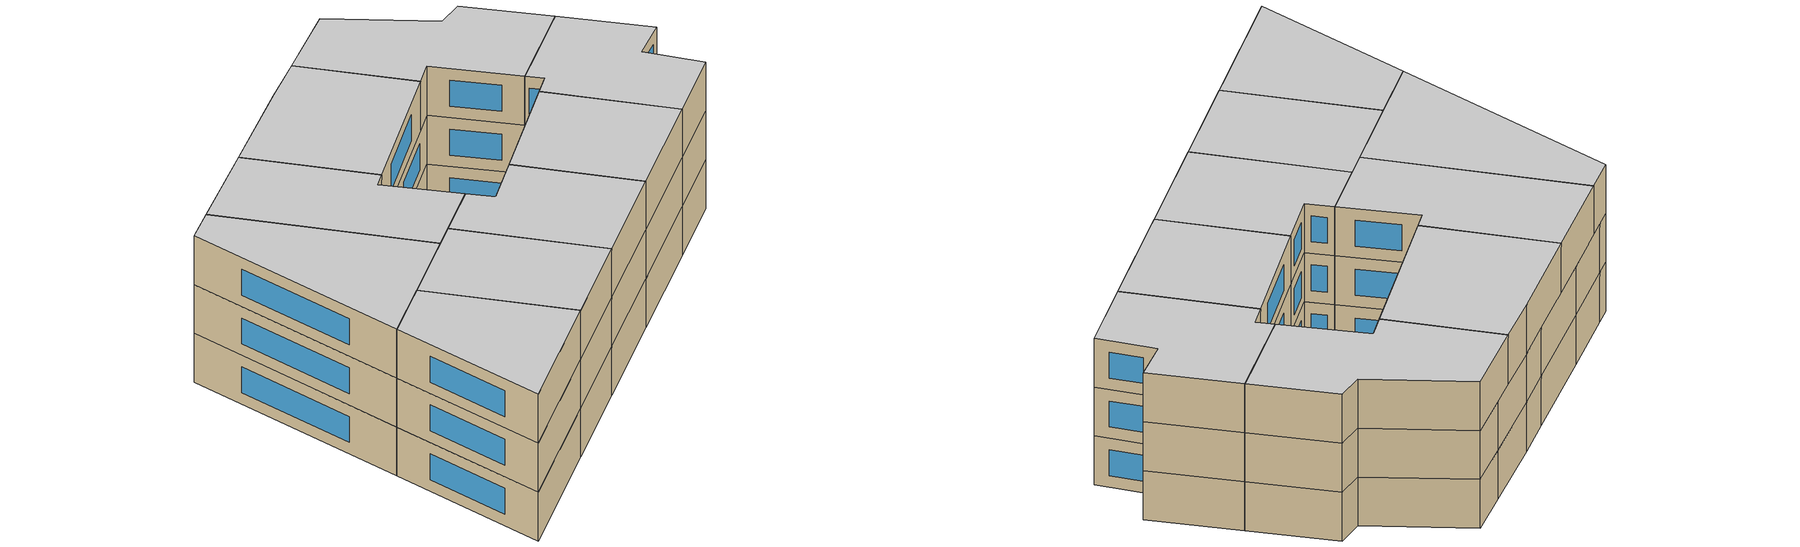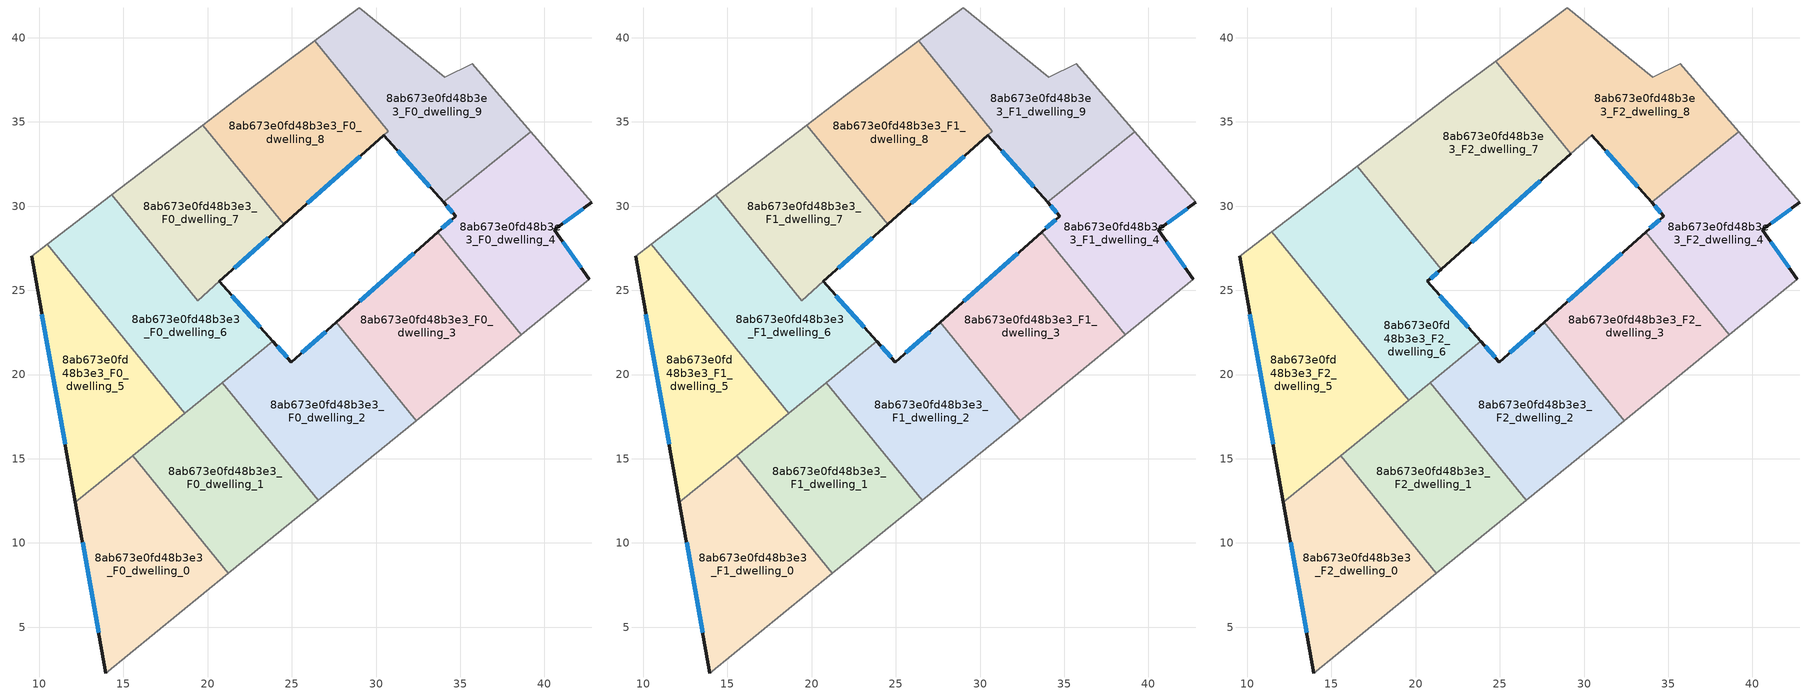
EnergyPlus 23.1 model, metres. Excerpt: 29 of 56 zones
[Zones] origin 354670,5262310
8ab673e0fd48b3e3_F0_dwelling_0
 floor ground (EU_floor_Construction): 15.54,15.18 21.23,8.2 13.96,2.28 12.15,12.43 z0
 wall outside (EU_wall_Construction): 12.15,12.43 13.96,2.28 z0:3
 wall to 8ab673e0fd48b3e3_F0_dwelling_1 (EU_wall_Construction): 21.23,8.2 15.54,15.18 z0:3
 wall adiabatic (EU_wall_Construction): 13.96,2.28 21.23,8.2 z0:3
 wall to 8ab673e0fd48b3e3_F0_dwelling_5 (EU_wall_Construction): 15.54,15.18 12.15,12.43 z0:3
 window (EU_Window_Construction): 12.58,10.04 13.53,4.66 z0.7:2.3
8ab673e0fd48b3e3_F0_dwelling_1
 floor ground (EU_floor_Construction): 20.87,19.52 26.56,12.53 21.23,8.2 15.54,15.18 z0
 wall to 8ab673e0fd48b3e3_F0_dwelling_2 (EU_wall_Construction): 26.56,12.53 20.87,19.52 z0:3
 wall adiabatic (EU_wall_Construction): 21.23,8.2 26.56,12.53 z0:3
 wall to 8ab673e0fd48b3e3_F0_dwelling_6 (EU_wall_Construction): 20.87,19.52 18.65,17.72 z0:3
 wall to 8ab673e0fd48b3e3_F0_dwelling_5 (EU_wall_Construction): 18.65,17.71 15.54,15.18 z0:3
8ab673e0fd48b3e3_F0_dwelling_2
 floor ground (EU_floor_Construction): 27.63,23.1 32.37,17.27 26.56,12.53 20.87,19.52 23.88,21.97 24.98,20.74 z0
 wall outside (EU_wall_Construction): 27.63,23.1 24.98,20.74 23.88,21.97 z0:3
 wall to 8ab673e0fd48b3e3_F0_dwelling_3 (EU_wall_Construction): 32.37,17.27 27.63,23.1 z0:3
 wall adiabatic (EU_wall_Construction): 26.56,12.53 32.37,17.27 z0:3
 wall to 8ab673e0fd48b3e3_F0_dwelling_6 (EU_wall_Construction): 23.88,21.97 20.87,19.52 z0:3
 window (EU_Window_Construction): 24.72,21.03 24.13,21.68 / 27.01,22.54 25.6,21.29 z0.7:2.3
8ab673e0fd48b3e3_F0_dwelling_3
 floor ground (EU_floor_Construction): 33.65,28.45 38.62,22.35 32.37,17.27 27.63,23.1 z0
 wall outside (EU_wall_Construction): 33.65,28.45 27.63,23.1 z0:3
 wall to 8ab673e0fd48b3e3_F0_dwelling_4 (EU_wall_Construction): 38.62,22.35 33.65,28.45 z0:3
 wall adiabatic (EU_wall_Construction): 32.37,17.27 38.62,22.35 z0:3
 window (EU_Window_Construction): 32.24,27.19 29.04,24.35 z0.7:2.3
8ab673e0fd48b3e3_F0_dwelling_4
 floor ground (EU_floor_Construction): 39.18,34.43 42.82,30.23 40.59,28.59 42.67,25.65 38.62,22.35 33.65,28.45 34.74,29.42 34.02,30.23 z0
 wall outside (EU_wall_Construction): 34.02,30.23 34.74,29.42 33.65,28.45 / 42.67,25.65 40.59,28.59 42.82,30.23 z0:3
 wall adiabatic (EU_wall_Construction): 42.82,30.23 39.18,34.43 / 38.62,22.35 42.67,25.65 z0:3
 wall to 8ab673e0fd48b3e3_F0_dwelling_9 (EU_wall_Construction): 39.18,34.43 34.12,30.31 34.02,30.23 z0:3
 window (EU_Window_Construction): 34.19,30.04 34.57,29.61 / 41.11,28.98 42.29,29.84 / 42.18,26.34 41.08,27.9 / 34.48,29.19 33.91,28.68 z0.7:2.3
8ab673e0fd48b3e3_F0_dwelling_5
 floor ground (EU_floor_Construction): 10.49,27.74 18.65,17.71 12.15,12.43 9.55,27.02 z0
 wall outside (EU_wall_Construction): 9.55,27.02 12.15,12.43 z0:3
 wall adiabatic (EU_wall_Construction): 10.49,27.74 9.55,27.02 z0:3
 wall to 8ab673e0fd48b3e3_F0_dwelling_6 (EU_wall_Construction): 18.65,17.71 10.49,27.74 z0:3
 window (EU_Window_Construction): 10.16,23.59 11.54,15.85 z0.7:2.3
8ab673e0fd48b3e3_F0_dwelling_6
 floor ground (EU_floor_Construction): 20.69,25.53 23.88,21.97 18.65,17.71 10.49,27.74 14.31,30.67 19.42,24.4 z0
 wall outside (EU_wall_Construction): 23.88,21.97 20.69,25.53 z0:3
 wall adiabatic (EU_wall_Construction): 14.31,30.67 10.49,27.74 z0:3
 wall to 8ab673e0fd48b3e3_F0_dwelling_7 (EU_wall_Construction): 20.69,25.53 19.42,24.4 14.31,30.67 z0:3
 window (EU_Window_Construction): 23.13,22.81 21.44,24.69 z0.7:2.3
8ab673e0fd48b3e3_F0_dwelling_7
 floor ground (EU_floor_Construction): 19.7,34.82 24.51,28.92 19.42,24.4 14.31,30.67 z0
 wall outside (EU_wall_Construction): 20.69,25.53 24.51,28.92 z0:3
 wall adiabatic (EU_wall_Construction): 19.7,34.82 14.31,30.67 z0:3
 wall to 8ab673e0fd48b3e3_F0_dwelling_8 (EU_wall_Construction): 24.51,28.92 19.7,34.82 z0:3
 window (EU_Window_Construction): 21.59,26.33 23.61,28.12 z0.7:2.3
8ab673e0fd48b3e3_F0_dwelling_8
 floor ground (EU_floor_Construction): 26.37,39.82 30.73,34.46 30.45,34.21 24.51,28.92 19.7,34.82 22.02,36.59 z0
 wall outside (EU_wall_Construction): 24.51,28.92 30.45,34.21 z0:3
 wall adiabatic (EU_wall_Construction): 26.37,39.82 22.02,36.59 19.7,34.82 / 30.45,34.21 30.73,34.46 z0:3
 wall to 8ab673e0fd48b3e3_F0_dwelling_9 (EU_wall_Construction): 30.73,34.46 26.37,39.82 z0:3
 window (EU_Window_Construction): 25.9,30.16 29.06,32.97 z0.7:2.3
8ab673e0fd48b3e3_F0_dwelling_9
 floor ground (EU_floor_Construction): 35.7,38.46 39.18,34.43 34.12,30.31 34.02,30.23 30.46,34.21 30.73,34.46 26.37,39.82 28.99,41.77 34.07,37.65 z0
 wall outside (EU_wall_Construction): 30.46,34.21 34.02,30.23 z0:3
 wall adiabatic (EU_wall_Construction): 39.18,34.43 35.7,38.46 34.07,37.65 28.99,41.77 26.37,39.82 / 30.73,34.46 30.46,34.21 z0:3
 window (EU_Window_Construction): 31.29,33.28 33.18,31.16 z0.7:2.3
8ab673e0fd48b3e3_F1_dwelling_0
 floor to 8ab673e0fd48b3e3_F0_dwelling_0 (EU_floor_Construction): 15.54,15.18 21.23,8.2 13.96,2.28 12.15,12.43 z3
 wall outside (EU_wall_Construction): 12.15,12.43 13.96,2.28 z3:6
 wall to 8ab673e0fd48b3e3_F1_dwelling_1 (EU_wall_Construction): 21.23,8.2 15.54,15.18 z3:6
 wall adiabatic (EU_wall_Construction): 13.96,2.28 21.23,8.2 z3:6
 wall to 8ab673e0fd48b3e3_F1_dwelling_5 (EU_wall_Construction): 15.54,15.18 12.15,12.43 z3:6
 window (EU_Window_Construction): 12.58,10.04 13.53,4.66 z3.7:5.3
8ab673e0fd48b3e3_F1_dwelling_1
 floor to 8ab673e0fd48b3e3_F0_dwelling_1 (EU_floor_Construction): 20.87,19.52 26.56,12.53 21.23,8.2 15.54,15.18 z3
 wall to 8ab673e0fd48b3e3_F1_dwelling_2 (EU_wall_Construction): 26.56,12.53 20.87,19.52 z3:6
 wall adiabatic (EU_wall_Construction): 21.23,8.2 26.56,12.53 z3:6
 wall to 8ab673e0fd48b3e3_F1_dwelling_6 (EU_wall_Construction): 20.87,19.52 18.65,17.72 z3:6
 wall to 8ab673e0fd48b3e3_F1_dwelling_5 (EU_wall_Construction): 18.65,17.71 15.54,15.18 z3:6
8ab673e0fd48b3e3_F1_dwelling_2
 floor to 8ab673e0fd48b3e3_F0_dwelling_2 (EU_floor_Construction): 27.63,23.1 32.37,17.27 26.56,12.53 20.87,19.52 23.88,21.97 24.98,20.74 z3
 wall outside (EU_wall_Construction): 27.63,23.1 24.98,20.74 23.88,21.97 z3:6
 wall to 8ab673e0fd48b3e3_F1_dwelling_3 (EU_wall_Construction): 32.37,17.27 27.63,23.1 z3:6
 wall adiabatic (EU_wall_Construction): 26.56,12.53 32.37,17.27 z3:6
 wall to 8ab673e0fd48b3e3_F1_dwelling_6 (EU_wall_Construction): 23.88,21.97 20.87,19.52 z3:6
 window (EU_Window_Construction): 24.72,21.03 24.13,21.68 / 27.01,22.54 25.6,21.29 z3.7:5.3
8ab673e0fd48b3e3_F1_dwelling_3
 floor to 8ab673e0fd48b3e3_F0_dwelling_3 (EU_floor_Construction): 33.65,28.45 38.62,22.35 32.37,17.27 27.63,23.1 z3
 wall outside (EU_wall_Construction): 33.65,28.45 27.63,23.1 z3:6
 wall to 8ab673e0fd48b3e3_F1_dwelling_4 (EU_wall_Construction): 38.62,22.35 33.65,28.45 z3:6
 wall adiabatic (EU_wall_Construction): 32.37,17.27 38.62,22.35 z3:6
 window (EU_Window_Construction): 32.24,27.19 29.04,24.35 z3.7:5.3
8ab673e0fd48b3e3_F1_dwelling_4
 floor to 8ab673e0fd48b3e3_F0_dwelling_4 (EU_floor_Construction): 39.18,34.43 42.82,30.23 40.59,28.59 42.67,25.65 38.62,22.35 33.65,28.45 34.74,29.42 34.02,30.23 z3
 wall outside (EU_wall_Construction): 34.02,30.23 34.74,29.42 33.65,28.45 / 42.67,25.65 40.59,28.59 42.82,30.23 z3:6
 wall adiabatic (EU_wall_Construction): 42.82,30.23 39.18,34.43 / 38.62,22.35 42.67,25.65 z3:6
 wall to 8ab673e0fd48b3e3_F1_dwelling_9 (EU_wall_Construction): 39.18,34.43 34.12,30.31 34.02,30.23 z3:6
 window (EU_Window_Construction): 34.19,30.04 34.57,29.61 / 41.11,28.98 42.29,29.84 / 42.18,26.34 41.08,27.9 / 34.48,29.19 33.91,28.68 z3.7:5.3
8ab673e0fd48b3e3_F1_dwelling_5
 floor to 8ab673e0fd48b3e3_F0_dwelling_5 (EU_floor_Construction): 10.49,27.74 18.65,17.71 12.15,12.43 9.55,27.02 z3
 wall outside (EU_wall_Construction): 9.55,27.02 12.15,12.43 z3:6
 wall adiabatic (EU_wall_Construction): 10.49,27.74 9.55,27.02 z3:6
 wall to 8ab673e0fd48b3e3_F1_dwelling_6 (EU_wall_Construction): 18.65,17.71 10.49,27.74 z3:6
 window (EU_Window_Construction): 10.16,23.59 11.54,15.85 z3.7:5.3
8ab673e0fd48b3e3_F1_dwelling_6
 floor to 8ab673e0fd48b3e3_F0_dwelling_6 (EU_floor_Construction): 20.69,25.53 23.88,21.97 18.65,17.71 10.49,27.74 14.31,30.67 19.42,24.4 z3
 wall outside (EU_wall_Construction): 23.88,21.97 20.69,25.53 z3:6
 wall adiabatic (EU_wall_Construction): 14.31,30.67 10.49,27.74 z3:6
 wall to 8ab673e0fd48b3e3_F1_dwelling_7 (EU_wall_Construction): 20.69,25.53 19.42,24.4 14.31,30.67 z3:6
 window (EU_Window_Construction): 23.13,22.81 21.44,24.69 z3.7:5.3
8ab673e0fd48b3e3_F1_dwelling_7
 floor to 8ab673e0fd48b3e3_F0_dwelling_7 (EU_floor_Construction): 19.7,34.82 24.51,28.92 19.42,24.4 14.31,30.67 z3
 wall outside (EU_wall_Construction): 20.69,25.53 24.51,28.92 z3:6
 wall adiabatic (EU_wall_Construction): 19.7,34.82 14.31,30.67 z3:6
 wall to 8ab673e0fd48b3e3_F1_dwelling_8 (EU_wall_Construction): 24.51,28.92 19.7,34.82 z3:6
 window (EU_Window_Construction): 21.59,26.33 23.61,28.12 z3.7:5.3
8ab673e0fd48b3e3_F1_dwelling_8
 floor to 8ab673e0fd48b3e3_F0_dwelling_8 (EU_floor_Construction): 26.37,39.82 30.73,34.46 30.45,34.21 24.51,28.92 19.7,34.82 22.02,36.59 z3
 wall outside (EU_wall_Construction): 24.51,28.92 30.45,34.21 z3:6
 wall adiabatic (EU_wall_Construction): 26.37,39.82 22.02,36.59 19.7,34.82 / 30.45,34.21 30.73,34.46 z3:6
 wall to 8ab673e0fd48b3e3_F1_dwelling_9 (EU_wall_Construction): 30.73,34.46 26.37,39.82 z3:6
 window (EU_Window_Construction): 25.9,30.16 29.06,32.97 z3.7:5.3
8ab673e0fd48b3e3_F1_dwelling_9
 floor to 8ab673e0fd48b3e3_F0_dwelling_9 (EU_floor_Construction): 35.7,38.46 39.18,34.43 34.12,30.31 34.02,30.23 30.46,34.21 30.73,34.46 26.37,39.82 28.99,41.77 34.07,37.65 z3
 wall outside (EU_wall_Construction): 30.46,34.21 34.02,30.23 z3:6
 wall adiabatic (EU_wall_Construction): 39.18,34.43 35.7,38.46 34.07,37.65 28.99,41.77 26.37,39.82 / 30.73,34.46 30.46,34.21 z3:6
 window (EU_Window_Construction): 31.29,33.28 33.18,31.16 z3.7:5.3
8ab673e0fd48b3e3_F2_dwelling_0
 floor to 8ab673e0fd48b3e3_F1_dwelling_0 (EU_floor_Construction): 15.54,15.18 21.23,8.2 13.96,2.28 12.15,12.43 z6
 wall outside (EU_wall_Construction): 12.15,12.43 13.96,2.28 z6:9
 wall to 8ab673e0fd48b3e3_F2_dwelling_1 (EU_wall_Construction): 21.23,8.2 15.54,15.18 z6:9
 wall adiabatic (EU_wall_Construction): 13.96,2.28 21.23,8.2 z6:9
 wall to 8ab673e0fd48b3e3_F2_dwelling_5 (EU_wall_Construction): 15.54,15.18 12.15,12.43 z6:9
 window (EU_Window_Construction): 12.58,10.04 13.53,4.66 z6.7:8.3
 ceiling to 8ab673e0fd48b3e3_F3_dwelling_0 (EU_floor_Construction): 21.23,8.2 15.54,15.18 12.15,12.43 13.96,2.28 z9
8ab673e0fd48b3e3_F2_dwelling_1
 floor to 8ab673e0fd48b3e3_F1_dwelling_1 (EU_floor_Construction): 20.87,19.52 26.56,12.53 21.23,8.2 15.54,15.18 z6
 wall to 8ab673e0fd48b3e3_F2_dwelling_2 (EU_wall_Construction): 26.56,12.53 20.87,19.52 z6:9
 wall adiabatic (EU_wall_Construction): 21.23,8.2 26.56,12.53 z6:9
 wall to 8ab673e0fd48b3e3_F2_dwelling_6 (EU_wall_Construction): 20.87,19.52 19.58,18.47 z6:9
 wall to 8ab673e0fd48b3e3_F2_dwelling_5 (EU_wall_Construction): 19.58,18.47 15.54,15.18 z6:9
 ceiling to 8ab673e0fd48b3e3_F3_dwelling_1 (EU_floor_Construction): 26.56,12.53 20.87,19.52 15.54,15.18 21.23,8.2 z9
8ab673e0fd48b3e3_F2_dwelling_2
 floor to 8ab673e0fd48b3e3_F1_dwelling_2 (EU_floor_Construction): 27.63,23.1 32.37,17.27 26.56,12.53 20.87,19.52 23.88,21.97 24.98,20.74 z6
 wall outside (EU_wall_Construction): 27.63,23.1 24.98,20.74 23.88,21.97 z6:9
 wall to 8ab673e0fd48b3e3_F2_dwelling_3 (EU_wall_Construction): 32.37,17.27 27.63,23.1 z6:9
 wall adiabatic (EU_wall_Construction): 26.56,12.53 32.37,17.27 z6:9
 wall to 8ab673e0fd48b3e3_F2_dwelling_6 (EU_wall_Construction): 23.88,21.97 20.87,19.52 z6:9
 window (EU_Window_Construction): 24.72,21.03 24.13,21.68 / 27.01,22.54 25.6,21.29 z6.7:8.3
 ceiling to 8ab673e0fd48b3e3_F3_dwelling_2 (EU_floor_Construction): 32.37,17.27 27.63,23.1 24.98,20.74 23.88,21.97 20.87,19.52 26.56,12.53 z9
8ab673e0fd48b3e3_F2_dwelling_3
 floor to 8ab673e0fd48b3e3_F1_dwelling_3 (EU_floor_Construction): 33.65,28.45 38.62,22.35 32.37,17.27 27.63,23.1 z6
 wall outside (EU_wall_Construction): 33.65,28.45 27.63,23.1 z6:9
 wall to 8ab673e0fd48b3e3_F2_dwelling_4 (EU_wall_Construction): 38.62,22.35 33.65,28.45 z6:9
 wall adiabatic (EU_wall_Construction): 32.37,17.27 38.62,22.35 z6:9
 window (EU_Window_Construction): 32.24,27.19 29.04,24.35 z6.7:8.3
 ceiling to 8ab673e0fd48b3e3_F3_dwelling_3 (EU_floor_Construction): 38.62,22.35 33.65,28.45 27.63,23.1 32.37,17.27 z9
8ab673e0fd48b3e3_F2_dwelling_4
 floor to 8ab673e0fd48b3e3_F1_dwelling_4 (EU_floor_Construction): 39.18,34.43 42.82,30.23 40.59,28.59 42.67,25.65 38.62,22.35 33.65,28.45 34.74,29.42 34.02,30.23 z6
 wall outside (EU_wall_Construction): 34.02,30.23 34.74,29.42 33.65,28.45 / 42.67,25.65 40.59,28.59 42.82,30.23 z6:9
 wall to 8ab673e0fd48b3e3_F2_dwelling_8 (EU_wall_Construction): 39.18,34.43 34.02,30.23 z6:9
 wall adiabatic (EU_wall_Construction): 42.82,30.23 39.18,34.43 / 38.62,22.35 42.67,25.65 z6:9
 window (EU_Window_Construction): 34.19,30.04 34.57,29.61 / 41.11,28.98 42.29,29.84 / 42.18,26.34 41.08,27.9 / 34.48,29.19 33.91,28.68 z6.7:8.3
 ceiling to 8ab673e0fd48b3e3_F3_dwelling_4 (EU_floor_Construction): 42.67,25.65 40.59,28.59 42.82,30.23 39.18,34.43 34.02,30.23 34.74,29.42 33.65,28.45 38.62,22.35 z9
8ab673e0fd48b3e3_F2_dwelling_5
 floor to 8ab673e0fd48b3e3_F1_dwelling_5 (EU_floor_Construction): 10.49,27.74 18.65,17.72 12.15,12.43 9.55,27.02 z6
 floor to 8ab673e0fd48b3e3_F1_dwelling_6 (EU_floor_Construction): 11.44,28.47 19.58,18.47 18.65,17.72 10.49,27.74 z6
 wall outside (EU_wall_Construction): 9.55,27.02 12.15,12.43 z6:9
 wall adiabatic (EU_wall_Construction): 11.44,28.47 9.55,27.02 z6:9
 wall to 8ab673e0fd48b3e3_F2_dwelling_6 (EU_wall_Construction): 19.58,18.47 11.44,28.47 z6:9
 window (EU_Window_Construction): 10.16,23.59 11.54,15.85 z6.7:8.3
 ceiling to 8ab673e0fd48b3e3_F3_dwelling_5 (EU_floor_Construction): 19.58,18.47 11.44,28.47 9.55,27.02 12.15,12.43 z9
8ab673e0fd48b3e3_F2_dwelling_6
 floor to 8ab673e0fd48b3e3_F1_dwelling_6 (EU_floor_Construction): 20.69,25.53 23.88,21.97 19.58,18.47 11.44,28.47 14.31,30.67 19.42,24.4 z6
 floor to 8ab673e0fd48b3e3_F1_dwelling_7 (EU_floor_Construction): 16.53,32.38 21.52,26.26 19.42,24.4 14.31,30.67 z6
 wall outside (EU_wall_Construction): 23.88,21.97 20.69,25.53 21.52,26.26 z6:9
 wall adiabatic (EU_wall_Construction): 16.53,32.38 11.44,28.47 z6:9
 wall to 8ab673e0fd48b3e3_F2_dwelling_7 (EU_wall_Construction): 21.52,26.26 16.53,32.38 z6:9
 window (EU_Window_Construction): 23.13,22.81 21.44,24.69 / 20.89,25.7 21.32,26.09 z6.7:8.3
 ceiling to 8ab673e0fd48b3e3_F3_dwelling_6 (EU_floor_Construction): 23.88,21.97 20.69,25.53 21.52,26.26 16.53,32.38 11.44,28.47 19.58,18.47 z9
8ab673e0fd48b3e3_F2_dwelling_7
 floor to 8ab673e0fd48b3e3_F1_dwelling_7 (EU_floor_Construction): 19.7,34.82 24.5,28.92 21.52,26.26 16.53,32.38 z6
 floor to 8ab673e0fd48b3e3_F1_dwelling_8 (EU_floor_Construction): 24.75,38.62 29.22,33.12 24.51,28.92 19.7,34.82 22.02,36.59 z6
 wall outside (EU_wall_Construction): 21.52,26.26 29.22,33.12 z6:9
 wall adiabatic (EU_wall_Construction): 24.75,38.62 22.02,36.59 16.53,32.38 z6:9
 wall to 8ab673e0fd48b3e3_F2_dwelling_8 (EU_wall_Construction): 29.22,33.12 24.75,38.62 z6:9
 window (EU_Window_Construction): 23.33,27.87 27.41,31.51 z6.7:8.3
 ceiling to 8ab673e0fd48b3e3_F3_dwelling_7 (EU_floor_Construction): 29.22,33.12 24.75,38.62 22.02,36.59 16.53,32.38 21.52,26.26 z9
8ab673e0fd48b3e3_F2_dwelling_8
 floor to 8ab673e0fd48b3e3_F1_dwelling_9 (EU_floor_Construction): 35.7,38.46 39.18,34.43 34.12,30.31 34.02,30.23 30.46,34.21 30.73,34.46 26.37,39.82 28.99,41.77 34.07,37.65 z6
 floor to 8ab673e0fd48b3e3_F1_dwelling_8 (EU_floor_Construction): 26.37,39.82 30.73,34.46 30.45,34.21 29.22,33.12 24.75,38.62 z6
 wall outside (EU_wall_Construction): 30.46,34.21 34.02,30.23 z6:9
 wall adiabatic (EU_wall_Construction): 39.18,34.43 35.7,38.46 34.07,37.65 28.99,41.77 24.75,38.62 / 29.22,33.12 30.46,34.21 z6:9
 window (EU_Window_Construction): 31.29,33.28 33.18,31.16 z6.7:8.3
 ceiling to 8ab673e0fd48b3e3_F3_dwelling_8 (EU_floor_Construction): 39.18,34.43 35.7,38.46 34.07,37.65 28.99,41.77 24.75,38.62 29.22,33.12 30.46,34.21 34.02,30.23 z9
[Building]
EU S2 Campaign: North Axis=0; Terrain=City; Solar Distribution=FullExterior
[Site:Location]
Budapest.Ferenc.Liszt.Intl.AP: Latitude=47.437; Longitude=19.256; Time Zone=1; Elevation=185
[SizingPeriod:WeatherFileDays]
AnnualSizingPeriod: Begin Month=1; Begin Day of Month=1; End Month=12; End Day of Month=31; Day of Week for Start Day=Monday; Use Weather File Daylight Saving Period=No; Use Weather File Rain and Snow Indicators=No
[MATERIAL]
EU_InternalMass_Material: Roughness=MediumRough; Thickness=0.1; Conductivity=1; Density=1800; Specific Heat=900; Thermal Absorptance=0.9; Solar Absorptance=0.7; Visible Absorptance=0.7
[MATERIAL:NOMASS] Roughness=MediumRough; Thermal Absorptance=0.9; Solar Absorptance=0.7; Visible Absorptance=0.7
Name | Thermal Resistance
EU_wall_NoMass | 0.832559
EU_floor_NoMass | 0.872794
[WINDOWMATERIAL:SIMPLEGLAZINGSYSTEM]
EU_Window_SimpleGlazing: UFactor=2.79869; Solar Heat Gain Coefficient=0.75; Visible Transmittance=0.75
[CONSTRUCTION]
EU_wall_Construction: EU_wall_NoMass
EU_floor_Construction: EU_floor_NoMass
EU_Window_Construction: EU_Window_SimpleGlazing
EU_InternalMass_Construction: EU_InternalMass_Material
[ZONE] Type=1; Multiplier=1; Ceiling Height=autocalculate; Floor Area=autocalculate; Part of Total Floor Area=Yes
Name | Volume
8ab673e0fd48b3e3_F0_dwelling_0; 8ab673e0fd48b3e3_F1_dwelling_0; 8ab673e0fd48b3e3_F2_dwelling_0 | 185.828
8ab673e0fd48b3e3_F0_dwelling_1; 8ab673e0fd48b3e3_F1_dwelling_1; 8ab673e0fd48b3e3_F2_dwelling_1; 8ab673e0fd48b3e3_F0_dwelling_5; 8ab673e0fd48b3e3_F1_dwelling_5 | 185.833
8ab673e0fd48b3e3_F0_dwelling_2; 8ab673e0fd48b3e3_F1_dwelling_2; 8ab673e0fd48b3e3_F2_dwelling_2 | 185.84
8ab673e0fd48b3e3_F0_dwelling_3; 8ab673e0fd48b3e3_F1_dwelling_3; 8ab673e0fd48b3e3_F2_dwelling_3 | 185.816
8ab673e0fd48b3e3_F0_dwelling_4; 8ab673e0fd48b3e3_F1_dwelling_4; 8ab673e0fd48b3e3_F2_dwelling_4 | 185.814
8ab673e0fd48b3e3_F2_dwelling_5 | 232.283
8ab673e0fd48b3e3_F0_dwelling_6; 8ab673e0fd48b3e3_F1_dwelling_6 | 211.578
8ab673e0fd48b3e3_F2_dwelling_6 | 232.284
8ab673e0fd48b3e3_F0_dwelling_7; 8ab673e0fd48b3e3_F1_dwelling_7 | 160.075
8ab673e0fd48b3e3_F2_dwelling_7 | 232.281
8ab673e0fd48b3e3_F0_dwelling_8; 8ab673e0fd48b3e3_F1_dwelling_8 | 181.806
8ab673e0fd48b3e3_F2_dwelling_8 | 232.272
8ab673e0fd48b3e3_F0_dwelling_9; 8ab673e0fd48b3e3_F1_dwelling_9 | 189.829
[INTERNALMASS] Construction=EU_InternalMass_Construction
Name | Zone or ZoneList | Surface Area
8ab673e0fd48b3e3_F0_dwelling_0_EU_InternalMass | 8ab673e0fd48b3e3_F0_dwelling_0 | 61.9427
8ab673e0fd48b3e3_F0_dwelling_1_EU_InternalMass | 8ab673e0fd48b3e3_F0_dwelling_1 | 61.9441
8ab673e0fd48b3e3_F0_dwelling_2_EU_InternalMass | 8ab673e0fd48b3e3_F0_dwelling_2 | 61.9466
8ab673e0fd48b3e3_F0_dwelling_3_EU_InternalMass | 8ab673e0fd48b3e3_F0_dwelling_3 | 61.9387
8ab673e0fd48b3e3_F0_dwelling_4_EU_InternalMass | 8ab673e0fd48b3e3_F0_dwelling_4 | 61.9383
8ab673e0fd48b3e3_F0_dwelling_5_EU_InternalMass | 8ab673e0fd48b3e3_F0_dwelling_5 | 61.9442
8ab673e0fd48b3e3_F0_dwelling_6_EU_InternalMass | 8ab673e0fd48b3e3_F0_dwelling_6 | 70.5246
8ab673e0fd48b3e3_F0_dwelling_7_EU_InternalMass | 8ab673e0fd48b3e3_F0_dwelling_7 | 53.3593
8ab673e0fd48b3e3_F0_dwelling_8_EU_InternalMass | 8ab673e0fd48b3e3_F0_dwelling_8 | 60.6027
8ab673e0fd48b3e3_F0_dwelling_9_EU_InternalMass | 8ab673e0fd48b3e3_F0_dwelling_9 | 63.2763
8ab673e0fd48b3e3_F1_dwelling_0_EU_InternalMass | 8ab673e0fd48b3e3_F1_dwelling_0 | 61.9427
8ab673e0fd48b3e3_F1_dwelling_1_EU_InternalMass | 8ab673e0fd48b3e3_F1_dwelling_1 | 61.9441
8ab673e0fd48b3e3_F1_dwelling_2_EU_InternalMass | 8ab673e0fd48b3e3_F1_dwelling_2 | 61.9466
8ab673e0fd48b3e3_F1_dwelling_3_EU_InternalMass | 8ab673e0fd48b3e3_F1_dwelling_3 | 61.9387
8ab673e0fd48b3e3_F1_dwelling_4_EU_InternalMass | 8ab673e0fd48b3e3_F1_dwelling_4 | 61.9383
8ab673e0fd48b3e3_F1_dwelling_5_EU_InternalMass | 8ab673e0fd48b3e3_F1_dwelling_5 | 61.9442
8ab673e0fd48b3e3_F1_dwelling_6_EU_InternalMass | 8ab673e0fd48b3e3_F1_dwelling_6 | 70.5246
8ab673e0fd48b3e3_F1_dwelling_7_EU_InternalMass | 8ab673e0fd48b3e3_F1_dwelling_7 | 53.3593
8ab673e0fd48b3e3_F1_dwelling_8_EU_InternalMass | 8ab673e0fd48b3e3_F1_dwelling_8 | 60.6027
8ab673e0fd48b3e3_F1_dwelling_9_EU_InternalMass | 8ab673e0fd48b3e3_F1_dwelling_9 | 63.2763
8ab673e0fd48b3e3_F2_dwelling_0_EU_InternalMass | 8ab673e0fd48b3e3_F2_dwelling_0 | 61.9427
8ab673e0fd48b3e3_F2_dwelling_1_EU_InternalMass | 8ab673e0fd48b3e3_F2_dwelling_1 | 61.9441
8ab673e0fd48b3e3_F2_dwelling_2_EU_InternalMass | 8ab673e0fd48b3e3_F2_dwelling_2 | 61.9466
8ab673e0fd48b3e3_F2_dwelling_3_EU_InternalMass | 8ab673e0fd48b3e3_F2_dwelling_3 | 61.9387
8ab673e0fd48b3e3_F2_dwelling_4_EU_InternalMass | 8ab673e0fd48b3e3_F2_dwelling_4 | 61.9383
8ab673e0fd48b3e3_F2_dwelling_5_EU_InternalMass | 8ab673e0fd48b3e3_F2_dwelling_5 | 77.4275
8ab673e0fd48b3e3_F2_dwelling_6_EU_InternalMass | 8ab673e0fd48b3e3_F2_dwelling_6 | 77.4282
8ab673e0fd48b3e3_F2_dwelling_7_EU_InternalMass | 8ab673e0fd48b3e3_F2_dwelling_7 | 77.4271
8ab673e0fd48b3e3_F2_dwelling_8_EU_InternalMass | 8ab673e0fd48b3e3_F2_dwelling_8 | 77.4238
[OTHEREQUIPMENT] Fuel Type=Electricity; Design Level Calculation Method=Watts/Area; Power per Zone Floor Area=1; Fraction Latent=0; Fraction Radiant=0; Fraction Lost=0; Carbon Dioxide Generation Rate=0; EndUse Subcategory=EU_Step8_InternalGains
Name | Zone or ZoneList or Space or SpaceList | Schedule
EU_Step8_InternalGain_8ab673e0fd48b3e3_F0_dwelling_0_f000 | 8ab673e0fd48b3e3_F0_dwelling_0 | EU_Step8_GainSchedule_8ab673e0fd48b3e3_F0_dwelling_0_f000
EU_Step8_InternalGain_8ab673e0fd48b3e3_F0_dwelling_1_f000 | 8ab673e0fd48b3e3_F0_dwelling_1 | EU_Step8_GainSchedule_8ab673e0fd48b3e3_F0_dwelling_1_f000
EU_Step8_InternalGain_8ab673e0fd48b3e3_F0_dwelling_2_f000 | 8ab673e0fd48b3e3_F0_dwelling_2 | EU_Step8_GainSchedule_8ab673e0fd48b3e3_F0_dwelling_2_f000
EU_Step8_InternalGain_8ab673e0fd48b3e3_F0_dwelling_3_f000 | 8ab673e0fd48b3e3_F0_dwelling_3 | EU_Step8_GainSchedule_8ab673e0fd48b3e3_F0_dwelling_3_f000
EU_Step8_InternalGain_8ab673e0fd48b3e3_F0_dwelling_4_f000 | 8ab673e0fd48b3e3_F0_dwelling_4 | EU_Step8_GainSchedule_8ab673e0fd48b3e3_F0_dwelling_4_f000
EU_Step8_InternalGain_8ab673e0fd48b3e3_F0_dwelling_5_f000 | 8ab673e0fd48b3e3_F0_dwelling_5 | EU_Step8_GainSchedule_8ab673e0fd48b3e3_F0_dwelling_5_f000
EU_Step8_InternalGain_8ab673e0fd48b3e3_F0_dwelling_6_f000 | 8ab673e0fd48b3e3_F0_dwelling_6 | EU_Step8_GainSchedule_8ab673e0fd48b3e3_F0_dwelling_6_f000
EU_Step8_InternalGain_8ab673e0fd48b3e3_F0_dwelling_7_f000 | 8ab673e0fd48b3e3_F0_dwelling_7 | EU_Step8_GainSchedule_8ab673e0fd48b3e3_F0_dwelling_7_f000
EU_Step8_InternalGain_8ab673e0fd48b3e3_F0_dwelling_8_f000 | 8ab673e0fd48b3e3_F0_dwelling_8 | EU_Step8_GainSchedule_8ab673e0fd48b3e3_F0_dwelling_8_f000
EU_Step8_InternalGain_8ab673e0fd48b3e3_F0_dwelling_9_f000 | 8ab673e0fd48b3e3_F0_dwelling_9 | EU_Step8_GainSchedule_8ab673e0fd48b3e3_F0_dwelling_9_f000
EU_Step8_InternalGain_8ab673e0fd48b3e3_F1_dwelling_0_f000 | 8ab673e0fd48b3e3_F1_dwelling_0 | EU_Step8_GainSchedule_8ab673e0fd48b3e3_F1_dwelling_0_f000
EU_Step8_InternalGain_8ab673e0fd48b3e3_F1_dwelling_1_f000 | 8ab673e0fd48b3e3_F1_dwelling_1 | EU_Step8_GainSchedule_8ab673e0fd48b3e3_F1_dwelling_1_f000
EU_Step8_InternalGain_8ab673e0fd48b3e3_F1_dwelling_2_f000 | 8ab673e0fd48b3e3_F1_dwelling_2 | EU_Step8_GainSchedule_8ab673e0fd48b3e3_F1_dwelling_2_f000
EU_Step8_InternalGain_8ab673e0fd48b3e3_F1_dwelling_3_f000 | 8ab673e0fd48b3e3_F1_dwelling_3 | EU_Step8_GainSchedule_8ab673e0fd48b3e3_F1_dwelling_3_f000
EU_Step8_InternalGain_8ab673e0fd48b3e3_F1_dwelling_4_f000 | 8ab673e0fd48b3e3_F1_dwelling_4 | EU_Step8_GainSchedule_8ab673e0fd48b3e3_F1_dwelling_4_f000
EU_Step8_InternalGain_8ab673e0fd48b3e3_F1_dwelling_5_f000 | 8ab673e0fd48b3e3_F1_dwelling_5 | EU_Step8_GainSchedule_8ab673e0fd48b3e3_F1_dwelling_5_f000
EU_Step8_InternalGain_8ab673e0fd48b3e3_F1_dwelling_6_f000 | 8ab673e0fd48b3e3_F1_dwelling_6 | EU_Step8_GainSchedule_8ab673e0fd48b3e3_F1_dwelling_6_f000
EU_Step8_InternalGain_8ab673e0fd48b3e3_F1_dwelling_7_f000 | 8ab673e0fd48b3e3_F1_dwelling_7 | EU_Step8_GainSchedule_8ab673e0fd48b3e3_F1_dwelling_7_f000
EU_Step8_InternalGain_8ab673e0fd48b3e3_F1_dwelling_8_f000 | 8ab673e0fd48b3e3_F1_dwelling_8 | EU_Step8_GainSchedule_8ab673e0fd48b3e3_F1_dwelling_8_f000
EU_Step8_InternalGain_8ab673e0fd48b3e3_F1_dwelling_9_f000 | 8ab673e0fd48b3e3_F1_dwelling_9 | EU_Step8_GainSchedule_8ab673e0fd48b3e3_F1_dwelling_9_f000
EU_Step8_InternalGain_8ab673e0fd48b3e3_F2_dwelling_0_f000 | 8ab673e0fd48b3e3_F2_dwelling_0 | EU_Step8_GainSchedule_8ab673e0fd48b3e3_F2_dwelling_0_f000
EU_Step8_InternalGain_8ab673e0fd48b3e3_F2_dwelling_1_f000 | 8ab673e0fd48b3e3_F2_dwelling_1 | EU_Step8_GainSchedule_8ab673e0fd48b3e3_F2_dwelling_1_f000
EU_Step8_InternalGain_8ab673e0fd48b3e3_F2_dwelling_2_f000 | 8ab673e0fd48b3e3_F2_dwelling_2 | EU_Step8_GainSchedule_8ab673e0fd48b3e3_F2_dwelling_2_f000
EU_Step8_InternalGain_8ab673e0fd48b3e3_F2_dwelling_3_f000 | 8ab673e0fd48b3e3_F2_dwelling_3 | EU_Step8_GainSchedule_8ab673e0fd48b3e3_F2_dwelling_3_f000
EU_Step8_InternalGain_8ab673e0fd48b3e3_F2_dwelling_4_f000 | 8ab673e0fd48b3e3_F2_dwelling_4 | EU_Step8_GainSchedule_8ab673e0fd48b3e3_F2_dwelling_4_f000
EU_Step8_InternalGain_8ab673e0fd48b3e3_F2_dwelling_5_f000 | 8ab673e0fd48b3e3_F2_dwelling_5 | EU_Step8_GainSchedule_8ab673e0fd48b3e3_F2_dwelling_5_f000
EU_Step8_InternalGain_8ab673e0fd48b3e3_F2_dwelling_6_f000 | 8ab673e0fd48b3e3_F2_dwelling_6 | EU_Step8_GainSchedule_8ab673e0fd48b3e3_F2_dwelling_6_f000
EU_Step8_InternalGain_8ab673e0fd48b3e3_F2_dwelling_7_f000 | 8ab673e0fd48b3e3_F2_dwelling_7 | EU_Step8_GainSchedule_8ab673e0fd48b3e3_F2_dwelling_7_f000
EU_Step8_InternalGain_8ab673e0fd48b3e3_F2_dwelling_8_f000 | 8ab673e0fd48b3e3_F2_dwelling_8 | EU_Step8_GainSchedule_8ab673e0fd48b3e3_F2_dwelling_8_f000
[ZONEVENTILATION:DESIGNFLOWRATE] Schedule=EU_AlwaysOn; Design Flow Rate Calculation Method=AirChanges/Hour; Air Changes per Hour=0.475469; Ventilation Type=Natural; Fan Pressure Rise=0; Fan Total Efficiency=1; Constant Term Coefficient=1; Temperature Term Coefficient=0; Velocity Term Coefficient=0; Velocity Squared Term Coefficient=0; Minimum Indoor Temperature=-100; Maximum Indoor Temperature=100; Delta Temperature=-100; Minimum Outdoor Temperature=-100; Maximum Outdoor Temperature=100; Maximum Wind Speed=40
Name | Zone or ZoneList or Space or SpaceList
EU_ConstantAir_8ab673e0fd48b3e3_F0_dwelling_0 | 8ab673e0fd48b3e3_F0_dwelling_0
EU_ConstantAir_8ab673e0fd48b3e3_F0_dwelling_1 | 8ab673e0fd48b3e3_F0_dwelling_1
EU_ConstantAir_8ab673e0fd48b3e3_F0_dwelling_2 | 8ab673e0fd48b3e3_F0_dwelling_2
EU_ConstantAir_8ab673e0fd48b3e3_F0_dwelling_3 | 8ab673e0fd48b3e3_F0_dwelling_3
EU_ConstantAir_8ab673e0fd48b3e3_F0_dwelling_4 | 8ab673e0fd48b3e3_F0_dwelling_4
EU_ConstantAir_8ab673e0fd48b3e3_F0_dwelling_5 | 8ab673e0fd48b3e3_F0_dwelling_5
EU_ConstantAir_8ab673e0fd48b3e3_F0_dwelling_6 | 8ab673e0fd48b3e3_F0_dwelling_6
EU_ConstantAir_8ab673e0fd48b3e3_F0_dwelling_7 | 8ab673e0fd48b3e3_F0_dwelling_7
EU_ConstantAir_8ab673e0fd48b3e3_F0_dwelling_8 | 8ab673e0fd48b3e3_F0_dwelling_8
EU_ConstantAir_8ab673e0fd48b3e3_F0_dwelling_9 | 8ab673e0fd48b3e3_F0_dwelling_9
EU_ConstantAir_8ab673e0fd48b3e3_F1_dwelling_0 | 8ab673e0fd48b3e3_F1_dwelling_0
EU_ConstantAir_8ab673e0fd48b3e3_F1_dwelling_1 | 8ab673e0fd48b3e3_F1_dwelling_1
EU_ConstantAir_8ab673e0fd48b3e3_F1_dwelling_2 | 8ab673e0fd48b3e3_F1_dwelling_2
EU_ConstantAir_8ab673e0fd48b3e3_F1_dwelling_3 | 8ab673e0fd48b3e3_F1_dwelling_3
EU_ConstantAir_8ab673e0fd48b3e3_F1_dwelling_4 | 8ab673e0fd48b3e3_F1_dwelling_4
EU_ConstantAir_8ab673e0fd48b3e3_F1_dwelling_5 | 8ab673e0fd48b3e3_F1_dwelling_5
EU_ConstantAir_8ab673e0fd48b3e3_F1_dwelling_6 | 8ab673e0fd48b3e3_F1_dwelling_6
EU_ConstantAir_8ab673e0fd48b3e3_F1_dwelling_7 | 8ab673e0fd48b3e3_F1_dwelling_7
EU_ConstantAir_8ab673e0fd48b3e3_F1_dwelling_8 | 8ab673e0fd48b3e3_F1_dwelling_8
EU_ConstantAir_8ab673e0fd48b3e3_F1_dwelling_9 | 8ab673e0fd48b3e3_F1_dwelling_9
EU_ConstantAir_8ab673e0fd48b3e3_F2_dwelling_0 | 8ab673e0fd48b3e3_F2_dwelling_0
EU_ConstantAir_8ab673e0fd48b3e3_F2_dwelling_1 | 8ab673e0fd48b3e3_F2_dwelling_1
EU_ConstantAir_8ab673e0fd48b3e3_F2_dwelling_2 | 8ab673e0fd48b3e3_F2_dwelling_2
EU_ConstantAir_8ab673e0fd48b3e3_F2_dwelling_3 | 8ab673e0fd48b3e3_F2_dwelling_3
EU_ConstantAir_8ab673e0fd48b3e3_F2_dwelling_4 | 8ab673e0fd48b3e3_F2_dwelling_4
EU_ConstantAir_8ab673e0fd48b3e3_F2_dwelling_5 | 8ab673e0fd48b3e3_F2_dwelling_5
EU_ConstantAir_8ab673e0fd48b3e3_F2_dwelling_6 | 8ab673e0fd48b3e3_F2_dwelling_6
EU_ConstantAir_8ab673e0fd48b3e3_F2_dwelling_7 | 8ab673e0fd48b3e3_F2_dwelling_7
EU_ConstantAir_8ab673e0fd48b3e3_F2_dwelling_8 | 8ab673e0fd48b3e3_F2_dwelling_8
[HVACTEMPLATE:THERMOSTAT] Constant Heating Setpoint=20; Constant Cooling Setpoint=50
EU_HeatOnly_8ab673e0fd48b3e3_F0_dwelling_0; EU_HeatOnly_8ab673e0fd48b3e3_F0_dwelling_1; EU_HeatOnly_8ab673e0fd48b3e3_F0_dwelling_2; EU_HeatOnly_8ab673e0fd48b3e3_F0_dwelling_3; EU_HeatOnly_8ab673e0fd48b3e3_F0_dwelling_4; EU_HeatOnly_8ab673e0fd48b3e3_F0_dwelling_5; EU_HeatOnly_8ab673e0fd48b3e3_F0_dwelling_6; EU_HeatOnly_8ab673e0fd48b3e3_F0_dwelling_7; EU_HeatOnly_8ab673e0fd48b3e3_F0_dwelling_8; EU_HeatOnly_8ab673e0fd48b3e3_F0_dwelling_9; EU_HeatOnly_8ab673e0fd48b3e3_F1_dwelling_0; EU_HeatOnly_8ab673e0fd48b3e3_F1_dwelling_1; EU_HeatOnly_8ab673e0fd48b3e3_F1_dwelling_2; EU_HeatOnly_8ab673e0fd48b3e3_F1_dwelling_3; EU_HeatOnly_8ab673e0fd48b3e3_F1_dwelling_4; EU_HeatOnly_8ab673e0fd48b3e3_F1_dwelling_5; EU_HeatOnly_8ab673e0fd48b3e3_F1_dwelling_6; EU_HeatOnly_8ab673e0fd48b3e3_F1_dwelling_7; EU_HeatOnly_8ab673e0fd48b3e3_F1_dwelling_8; EU_HeatOnly_8ab673e0fd48b3e3_F1_dwelling_9; EU_HeatOnly_8ab673e0fd48b3e3_F2_dwelling_0; EU_HeatOnly_8ab673e0fd48b3e3_F2_dwelling_1; EU_HeatOnly_8ab673e0fd48b3e3_F2_dwelling_2; EU_HeatOnly_8ab673e0fd48b3e3_F2_dwelling_3; EU_HeatOnly_8ab673e0fd48b3e3_F2_dwelling_4; EU_HeatOnly_8ab673e0fd48b3e3_F2_dwelling_5; EU_HeatOnly_8ab673e0fd48b3e3_F2_dwelling_6; EU_HeatOnly_8ab673e0fd48b3e3_F2_dwelling_7; EU_HeatOnly_8ab673e0fd48b3e3_F2_dwelling_8; EU_HeatOnly_8ab673e0fd48b3e3_F3_dwelling_0; EU_HeatOnly_8ab673e0fd48b3e3_F3_dwelling_1; EU_HeatOnly_8ab673e0fd48b3e3_F3_dwelling_2; EU_HeatOnly_8ab673e0fd48b3e3_F3_dwelling_3; EU_HeatOnly_8ab673e0fd48b3e3_F3_dwelling_4; EU_HeatOnly_8ab673e0fd48b3e3_F3_dwelling_5; EU_HeatOnly_8ab673e0fd48b3e3_F3_dwelling_6; EU_HeatOnly_8ab673e0fd48b3e3_F3_dwelling_7; EU_HeatOnly_8ab673e0fd48b3e3_F3_dwelling_8; EU_HeatOnly_8ab673e0fd48b3e3_F4_dwelling_0; EU_HeatOnly_8ab673e0fd48b3e3_F4_dwelling_1; EU_HeatOnly_8ab673e0fd48b3e3_F4_dwelling_2; EU_HeatOnly_8ab673e0fd48b3e3_F4_dwelling_3; EU_HeatOnly_8ab673e0fd48b3e3_F4_dwelling_4; EU_HeatOnly_8ab673e0fd48b3e3_F4_dwelling_5; EU_HeatOnly_8ab673e0fd48b3e3_F4_dwelling_6; EU_HeatOnly_8ab673e0fd48b3e3_F4_dwelling_7; EU_HeatOnly_8ab673e0fd48b3e3_F4_dwelling_8; EU_HeatOnly_8ab673e0fd48b3e3_F5_dwelling_0; EU_HeatOnly_8ab673e0fd48b3e3_F5_dwelling_1; EU_HeatOnly_8ab673e0fd48b3e3_F5_dwelling_2; EU_HeatOnly_8ab673e0fd48b3e3_F5_dwelling_3; EU_HeatOnly_8ab673e0fd48b3e3_F5_dwelling_4; EU_HeatOnly_8ab673e0fd48b3e3_F5_dwelling_5; EU_HeatOnly_8ab673e0fd48b3e3_F5_dwelling_6; EU_HeatOnly_8ab673e0fd48b3e3_F5_dwelling_7; EU_HeatOnly_8ab673e0fd48b3e3_F5_dwelling_8
[HVACTEMPLATE:ZONE:IDEALLOADSAIRSYSTEM] System Availability Schedule=EU_AlwaysOn; Maximum Heating Supply Air Temperature=50; Minimum Cooling Supply Air Temperature=13; Maximum Heating Supply Air Humidity Ratio=0.0156; Minimum Cooling Supply Air Humidity Ratio=0.0077; Heating Limit=NoLimit; Cooling Limit=NoLimit; Heating Availability Schedule=EU_AlwaysOn; Cooling Availability Schedule=EU_CoolingOff; Dehumidification Control Type=ConstantSensibleHeatRatio; Cooling Sensible Heat Ratio=0.7; Dehumidification Setpoint=60; Humidification Control Type=None; Humidification Setpoint=30; Outdoor Air Method=None; Outdoor Air Flow Rate per Person=0.00944; Outdoor Air Flow Rate per Zone Floor Area=0; Outdoor Air Flow Rate per Zone=0; Demand Controlled Ventilation Type=None; Outdoor Air Economizer Type=NoEconomizer; Heat Recovery Type=None; Sensible Heat Recovery Effectiveness=0.7; Latent Heat Recovery Effectiveness=0.65
Name | Template Thermostat
8ab673e0fd48b3e3_F0_dwelling_0 | EU_HeatOnly_8ab673e0fd48b3e3_F0_dwelling_0
8ab673e0fd48b3e3_F0_dwelling_1 | EU_HeatOnly_8ab673e0fd48b3e3_F0_dwelling_1
8ab673e0fd48b3e3_F0_dwelling_2 | EU_HeatOnly_8ab673e0fd48b3e3_F0_dwelling_2
8ab673e0fd48b3e3_F0_dwelling_3 | EU_HeatOnly_8ab673e0fd48b3e3_F0_dwelling_3
8ab673e0fd48b3e3_F0_dwelling_4 | EU_HeatOnly_8ab673e0fd48b3e3_F0_dwelling_4
8ab673e0fd48b3e3_F0_dwelling_5 | EU_HeatOnly_8ab673e0fd48b3e3_F0_dwelling_5
8ab673e0fd48b3e3_F0_dwelling_6 | EU_HeatOnly_8ab673e0fd48b3e3_F0_dwelling_6
8ab673e0fd48b3e3_F0_dwelling_7 | EU_HeatOnly_8ab673e0fd48b3e3_F0_dwelling_7
8ab673e0fd48b3e3_F0_dwelling_8 | EU_HeatOnly_8ab673e0fd48b3e3_F0_dwelling_8
8ab673e0fd48b3e3_F0_dwelling_9 | EU_HeatOnly_8ab673e0fd48b3e3_F0_dwelling_9
8ab673e0fd48b3e3_F1_dwelling_0 | EU_HeatOnly_8ab673e0fd48b3e3_F1_dwelling_0
8ab673e0fd48b3e3_F1_dwelling_1 | EU_HeatOnly_8ab673e0fd48b3e3_F1_dwelling_1
8ab673e0fd48b3e3_F1_dwelling_2 | EU_HeatOnly_8ab673e0fd48b3e3_F1_dwelling_2
8ab673e0fd48b3e3_F1_dwelling_3 | EU_HeatOnly_8ab673e0fd48b3e3_F1_dwelling_3
8ab673e0fd48b3e3_F1_dwelling_4 | EU_HeatOnly_8ab673e0fd48b3e3_F1_dwelling_4
8ab673e0fd48b3e3_F1_dwelling_5 | EU_HeatOnly_8ab673e0fd48b3e3_F1_dwelling_5
8ab673e0fd48b3e3_F1_dwelling_6 | EU_HeatOnly_8ab673e0fd48b3e3_F1_dwelling_6
8ab673e0fd48b3e3_F1_dwelling_7 | EU_HeatOnly_8ab673e0fd48b3e3_F1_dwelling_7
8ab673e0fd48b3e3_F1_dwelling_8 | EU_HeatOnly_8ab673e0fd48b3e3_F1_dwelling_8
8ab673e0fd48b3e3_F1_dwelling_9 | EU_HeatOnly_8ab673e0fd48b3e3_F1_dwelling_9
8ab673e0fd48b3e3_F2_dwelling_0 | EU_HeatOnly_8ab673e0fd48b3e3_F2_dwelling_0
8ab673e0fd48b3e3_F2_dwelling_1 | EU_HeatOnly_8ab673e0fd48b3e3_F2_dwelling_1
8ab673e0fd48b3e3_F2_dwelling_2 | EU_HeatOnly_8ab673e0fd48b3e3_F2_dwelling_2
8ab673e0fd48b3e3_F2_dwelling_3 | EU_HeatOnly_8ab673e0fd48b3e3_F2_dwelling_3
8ab673e0fd48b3e3_F2_dwelling_4 | EU_HeatOnly_8ab673e0fd48b3e3_F2_dwelling_4
8ab673e0fd48b3e3_F2_dwelling_5 | EU_HeatOnly_8ab673e0fd48b3e3_F2_dwelling_5
8ab673e0fd48b3e3_F2_dwelling_6 | EU_HeatOnly_8ab673e0fd48b3e3_F2_dwelling_6
8ab673e0fd48b3e3_F2_dwelling_7 | EU_HeatOnly_8ab673e0fd48b3e3_F2_dwelling_7
8ab673e0fd48b3e3_F2_dwelling_8 | EU_HeatOnly_8ab673e0fd48b3e3_F2_dwelling_8
[SIZING:ZONE] Zone Cooling Design Supply Air Temperature Input Method=SupplyAirTemperature; Zone Cooling Design Supply Air Temperature=13; Zone Heating Design Supply Air Temperature Input Method=SupplyAirTemperature; Zone Heating Design Supply Air Temperature=50; Zone Cooling Design Supply Air Humidity Ratio=0.008; Zone Heating Design Supply Air Humidity Ratio=0.008; Cooling Design Air Flow Method=DesignDay; Cooling Design Air Flow Rate=0; Cooling Minimum Air Flow per Zone Floor Area=0.000762; Cooling Minimum Air Flow=0; Cooling Minimum Air Flow Fraction=0.2; Heating Design Air Flow Method=DesignDay; Heating Design Air Flow Rate=0; Heating Maximum Air Flow per Zone Floor Area=0.002032; Heating Maximum Air Flow=0.141576; Heating Maximum Air Flow Fraction=0.3; Account for Dedicated Outdoor Air System=No; Dedicated Outdoor Air System Control Strategy=NeutralSupplyAir; Dedicated Outdoor Air Low Setpoint Temperature for Design=autosize; Dedicated Outdoor Air High Setpoint Temperature for Design=autosize; Zone Load Sizing Method=Sensible Load Only No Latent Load; Zone Latent Cooling Design Supply Air Humidity Ratio Input Method=HumidityRatioDifference; Zone Cooling Design Supply Air Humidity Ratio Difference=0.005; Zone Latent Heating Design Supply Air Humidity Ratio Input Method=HumidityRatioDifference; Zone Humidification Design Supply Air Humidity Ratio Difference=0.005
8ab673e0fd48b3e3_F0_dwelling_0; 8ab673e0fd48b3e3_F0_dwelling_1; 8ab673e0fd48b3e3_F0_dwelling_2; 8ab673e0fd48b3e3_F0_dwelling_3; 8ab673e0fd48b3e3_F0_dwelling_4; 8ab673e0fd48b3e3_F0_dwelling_5; 8ab673e0fd48b3e3_F0_dwelling_6; 8ab673e0fd48b3e3_F0_dwelling_7; 8ab673e0fd48b3e3_F0_dwelling_8; 8ab673e0fd48b3e3_F0_dwelling_9; 8ab673e0fd48b3e3_F1_dwelling_0; 8ab673e0fd48b3e3_F1_dwelling_1; 8ab673e0fd48b3e3_F1_dwelling_2; 8ab673e0fd48b3e3_F1_dwelling_3; 8ab673e0fd48b3e3_F1_dwelling_4; 8ab673e0fd48b3e3_F1_dwelling_5; 8ab673e0fd48b3e3_F1_dwelling_6; 8ab673e0fd48b3e3_F1_dwelling_7; 8ab673e0fd48b3e3_F1_dwelling_8; 8ab673e0fd48b3e3_F1_dwelling_9; 8ab673e0fd48b3e3_F2_dwelling_0; 8ab673e0fd48b3e3_F2_dwelling_1; 8ab673e0fd48b3e3_F2_dwelling_2; 8ab673e0fd48b3e3_F2_dwelling_3; 8ab673e0fd48b3e3_F2_dwelling_4; 8ab673e0fd48b3e3_F2_dwelling_5; 8ab673e0fd48b3e3_F2_dwelling_6; 8ab673e0fd48b3e3_F2_dwelling_7; 8ab673e0fd48b3e3_F2_dwelling_8
[SCHEDULE:CONSTANT]
Name | Hourly Value
EU_AlwaysOn | 1
EU_CoolingOff | 0
[SCHEDULE:FILE] Column Number=1; Rows to Skip at Top=0; Number of Hours of Data=8760; Column Separator=Comma; Interpolate to Timestep=No; Minutes per Item=60; Adjust Schedule for Daylight Savings=Yes
Name | File
EU_Step8_GainSchedule_8ab673e0fd48b3e3_F0_dwelling_0_f000 | ../../schedules/8ab673e0fd48b3e3/8ab673e0fd48b3e3_F0_dwelling_0_f000_gain.csv
EU_Step8_GainSchedule_8ab673e0fd48b3e3_F0_dwelling_1_f000 | ../../schedules/8ab673e0fd48b3e3/8ab673e0fd48b3e3_F0_dwelling_1_f000_gain.csv
EU_Step8_GainSchedule_8ab673e0fd48b3e3_F0_dwelling_2_f000 | ../../schedules/8ab673e0fd48b3e3/8ab673e0fd48b3e3_F0_dwelling_2_f000_gain.csv
EU_Step8_GainSchedule_8ab673e0fd48b3e3_F0_dwelling_3_f000 | ../../schedules/8ab673e0fd48b3e3/8ab673e0fd48b3e3_F0_dwelling_3_f000_gain.csv
EU_Step8_GainSchedule_8ab673e0fd48b3e3_F0_dwelling_4_f000 | ../../schedules/8ab673e0fd48b3e3/8ab673e0fd48b3e3_F0_dwelling_4_f000_gain.csv
EU_Step8_GainSchedule_8ab673e0fd48b3e3_F0_dwelling_5_f000 | ../../schedules/8ab673e0fd48b3e3/8ab673e0fd48b3e3_F0_dwelling_5_f000_gain.csv
EU_Step8_GainSchedule_8ab673e0fd48b3e3_F0_dwelling_6_f000 | ../../schedules/8ab673e0fd48b3e3/8ab673e0fd48b3e3_F0_dwelling_6_f000_gain.csv
EU_Step8_GainSchedule_8ab673e0fd48b3e3_F0_dwelling_7_f000 | ../../schedules/8ab673e0fd48b3e3/8ab673e0fd48b3e3_F0_dwelling_7_f000_gain.csv
EU_Step8_GainSchedule_8ab673e0fd48b3e3_F0_dwelling_8_f000 | ../../schedules/8ab673e0fd48b3e3/8ab673e0fd48b3e3_F0_dwelling_8_f000_gain.csv
EU_Step8_GainSchedule_8ab673e0fd48b3e3_F0_dwelling_9_f000 | ../../schedules/8ab673e0fd48b3e3/8ab673e0fd48b3e3_F0_dwelling_9_f000_gain.csv
EU_Step8_GainSchedule_8ab673e0fd48b3e3_F1_dwelling_0_f000 | ../../schedules/8ab673e0fd48b3e3/8ab673e0fd48b3e3_F1_dwelling_0_f000_gain.csv
EU_Step8_GainSchedule_8ab673e0fd48b3e3_F1_dwelling_1_f000 | ../../schedules/8ab673e0fd48b3e3/8ab673e0fd48b3e3_F1_dwelling_1_f000_gain.csv
EU_Step8_GainSchedule_8ab673e0fd48b3e3_F1_dwelling_2_f000 | ../../schedules/8ab673e0fd48b3e3/8ab673e0fd48b3e3_F1_dwelling_2_f000_gain.csv
EU_Step8_GainSchedule_8ab673e0fd48b3e3_F1_dwelling_3_f000 | ../../schedules/8ab673e0fd48b3e3/8ab673e0fd48b3e3_F1_dwelling_3_f000_gain.csv
EU_Step8_GainSchedule_8ab673e0fd48b3e3_F1_dwelling_4_f000 | ../../schedules/8ab673e0fd48b3e3/8ab673e0fd48b3e3_F1_dwelling_4_f000_gain.csv
EU_Step8_GainSchedule_8ab673e0fd48b3e3_F1_dwelling_5_f000 | ../../schedules/8ab673e0fd48b3e3/8ab673e0fd48b3e3_F1_dwelling_5_f000_gain.csv
EU_Step8_GainSchedule_8ab673e0fd48b3e3_F1_dwelling_6_f000 | ../../schedules/8ab673e0fd48b3e3/8ab673e0fd48b3e3_F1_dwelling_6_f000_gain.csv
EU_Step8_GainSchedule_8ab673e0fd48b3e3_F1_dwelling_7_f000 | ../../schedules/8ab673e0fd48b3e3/8ab673e0fd48b3e3_F1_dwelling_7_f000_gain.csv
EU_Step8_GainSchedule_8ab673e0fd48b3e3_F1_dwelling_8_f000 | ../../schedules/8ab673e0fd48b3e3/8ab673e0fd48b3e3_F1_dwelling_8_f000_gain.csv
EU_Step8_GainSchedule_8ab673e0fd48b3e3_F1_dwelling_9_f000 | ../../schedules/8ab673e0fd48b3e3/8ab673e0fd48b3e3_F1_dwelling_9_f000_gain.csv
EU_Step8_GainSchedule_8ab673e0fd48b3e3_F2_dwelling_0_f000 | ../../schedules/8ab673e0fd48b3e3/8ab673e0fd48b3e3_F2_dwelling_0_f000_gain.csv
EU_Step8_GainSchedule_8ab673e0fd48b3e3_F2_dwelling_1_f000 | ../../schedules/8ab673e0fd48b3e3/8ab673e0fd48b3e3_F2_dwelling_1_f000_gain.csv
EU_Step8_GainSchedule_8ab673e0fd48b3e3_F2_dwelling_2_f000 | ../../schedules/8ab673e0fd48b3e3/8ab673e0fd48b3e3_F2_dwelling_2_f000_gain.csv
EU_Step8_GainSchedule_8ab673e0fd48b3e3_F2_dwelling_3_f000 | ../../schedules/8ab673e0fd48b3e3/8ab673e0fd48b3e3_F2_dwelling_3_f000_gain.csv
EU_Step8_GainSchedule_8ab673e0fd48b3e3_F2_dwelling_4_f000 | ../../schedules/8ab673e0fd48b3e3/8ab673e0fd48b3e3_F2_dwelling_4_f000_gain.csv
EU_Step8_GainSchedule_8ab673e0fd48b3e3_F2_dwelling_5_f000 | ../../schedules/8ab673e0fd48b3e3/8ab673e0fd48b3e3_F2_dwelling_5_f000_gain.csv
EU_Step8_GainSchedule_8ab673e0fd48b3e3_F2_dwelling_6_f000 | ../../schedules/8ab673e0fd48b3e3/8ab673e0fd48b3e3_F2_dwelling_6_f000_gain.csv
EU_Step8_GainSchedule_8ab673e0fd48b3e3_F2_dwelling_7_f000 | ../../schedules/8ab673e0fd48b3e3/8ab673e0fd48b3e3_F2_dwelling_7_f000_gain.csv
EU_Step8_GainSchedule_8ab673e0fd48b3e3_F2_dwelling_8_f000 | ../../schedules/8ab673e0fd48b3e3/8ab673e0fd48b3e3_F2_dwelling_8_f000_gain.csv
